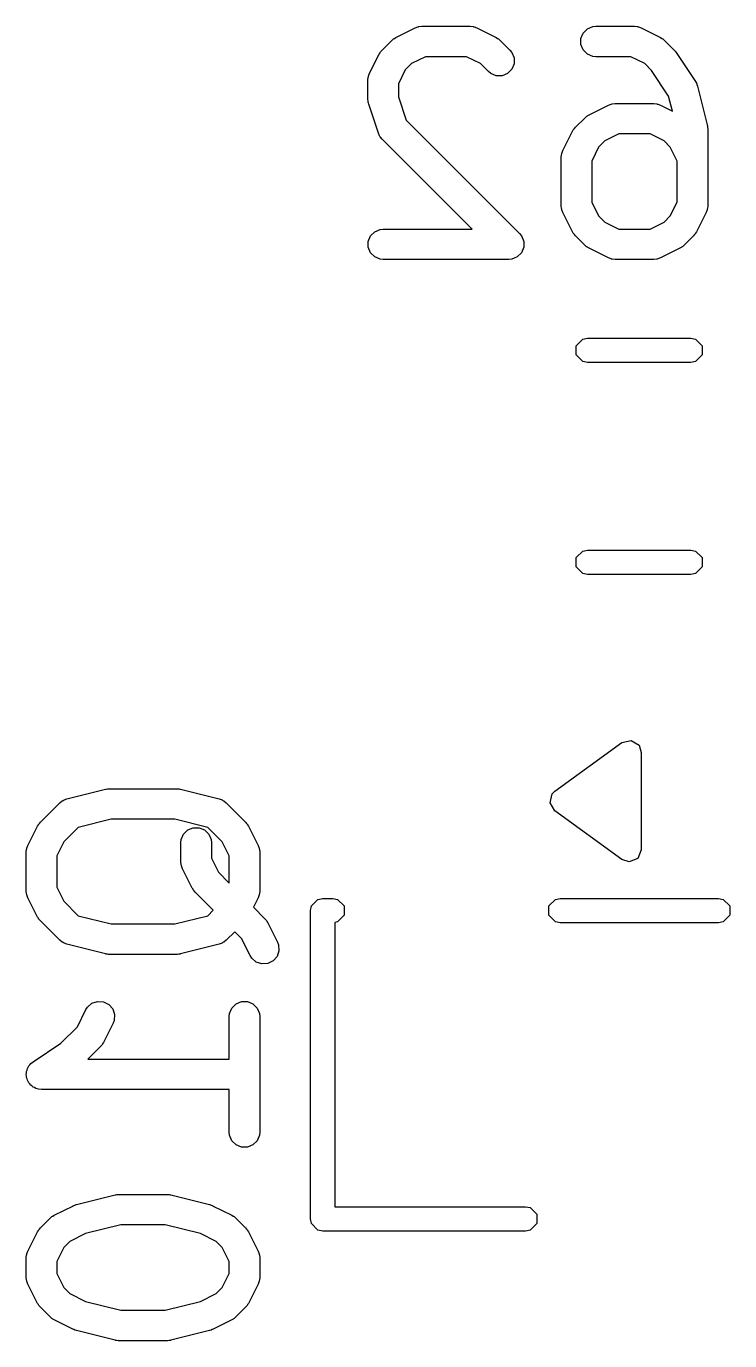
# Model space of a CAD drawing. Header units: inches. Extents: x 1.47 to 5.17, y -6.85 to -1.2.
# Drawn here: x 4.4677 to 4.6042, y -5.5654 to -5.3102 of the extents above; entities that cross this region are included whole.
import ezdxf

# ---------------------------------------------------------------- set-up
doc = ezdxf.new("R2010")
doc.units = ezdxf.units.IN
doc.header["$MEASUREMENT"] = 0
doc.layers.add('B.Silkscreen', color=31, linetype='CONTINUOUS', true_color=0xe8b2a7)

msp = doc.modelspace()

# ---------------------------------------------------------------- linework, layer by layer
at = {"layer": 'B.Silkscreen', "linetype": 'CONTINUOUS'}
for p, q in [((4.53936, -5.31242), (4.54311, -5.31054)), ((4.54311, -5.31054), (4.54365, -5.31033)), ((4.54365, -5.31033), (4.54376, -5.31033)), ((4.54376, -5.31033), (4.54386, -5.31029)), ((4.54386, -5.31029), (4.54443, -5.31023)), ((4.54443, -5.31023), (4.55381, -5.31023)), ((4.55381, -5.31023), (4.55438, -5.31029)), ((4.55438, -5.31029), (4.55448, -5.31033)), ((4.55448, -5.31033), (4.55459, -5.31033)), ((4.55459, -5.31033), (4.55513, -5.31054)), ((4.55513, -5.31054), (4.55888, -5.31242)), ((4.57528, -5.31261), (4.57572, -5.31154)), ((4.57572, -5.31154), (4.57654, -5.31073)), ((4.57654, -5.31073), (4.5776, -5.31029)), ((4.5776, -5.31029), (4.57818, -5.31023)), ((4.57818, -5.31023), (4.58568, -5.31023)), ((4.58568, -5.31023), (4.58625, -5.31029)), ((4.58625, -5.31029), (4.58635, -5.31033)), ((4.58635, -5.31033), (4.58646, -5.31033)), ((4.58646, -5.31033), (4.587, -5.31054)), ((4.587, -5.31054), (4.59075, -5.31242)), ((4.53653, -5.31507), (4.53672, -5.31484)), ((4.53672, -5.31484), (4.53859, -5.31297)), ((4.53859, -5.31297), (4.53882, -5.31278)), ((4.53882, -5.31278), (4.53887, -5.31272)), ((4.53887, -5.31272), (4.53896, -5.31267)), ((4.53896, -5.31267), (4.53904, -5.3126)), ((4.53904, -5.3126), (4.53911, -5.31257)), ((4.53911, -5.31257), (4.53936, -5.31242)), ((4.55888, -5.31242), (4.55912, -5.31257)), ((4.55912, -5.31257), (4.5592, -5.3126)), ((4.5592, -5.3126), (4.55928, -5.31267)), ((4.55928, -5.31267), (4.55937, -5.31272)), ((4.55937, -5.31272), (4.55942, -5.31278)), ((4.55942, -5.31278), (4.55964, -5.31297)), ((4.55964, -5.31297), (4.56152, -5.31484)), ((4.56152, -5.31484), (4.56189, -5.31529)), ((4.57528, -5.31376), (4.57528, -5.31261)), ((4.57572, -5.31482), (4.57528, -5.31376)), ((4.57654, -5.31564), (4.57572, -5.31482)), ((4.59075, -5.31242), (4.59099, -5.31257)), ((4.59099, -5.31257), (4.59107, -5.3126)), ((4.59107, -5.3126), (4.59115, -5.31267)), ((4.59115, -5.31267), (4.59124, -5.31272)), ((4.59124, -5.31272), (4.59129, -5.31278)), ((4.59129, -5.31278), (4.59151, -5.31297)), ((4.59151, -5.31297), (4.59339, -5.31484)), ((4.59339, -5.31484), (4.59339, -5.31485)), ((4.53429, -5.31936), (4.53617, -5.31561)), ((4.53617, -5.31561), (4.53632, -5.31536)), ((4.53632, -5.31536), (4.53635, -5.31529)), ((4.53635, -5.31529), (4.53642, -5.31521)), ((4.53642, -5.31521), (4.53647, -5.31512)), ((4.53647, -5.31512), (4.53653, -5.31507)), ((4.54513, -5.31613), (4.54243, -5.31748)), ((4.55311, -5.31613), (4.54513, -5.31613)), ((4.55581, -5.31748), (4.55311, -5.31613)), ((4.56189, -5.31529), (4.56233, -5.31636)), ((4.56233, -5.31636), (4.56233, -5.31751)), ((4.5776, -5.31608), (4.57654, -5.31564)), ((4.57818, -5.31613), (4.5776, -5.31608)), ((4.58498, -5.31613), (4.57818, -5.31613)), ((4.58768, -5.31748), (4.58498, -5.31613)), ((4.59339, -5.31485), (4.59339, -5.31485)), ((4.59339, -5.31485), (4.59358, -5.31508)), ((4.59358, -5.31508), (4.59376, -5.31529)), ((4.59376, -5.31529), (4.59376, -5.31529)), ((4.59376, -5.31529), (4.59376, -5.31529)), ((4.59376, -5.31529), (4.59751, -5.32092)), ((4.53408, -5.3199), (4.53429, -5.31936)), ((4.53408, -5.32001), (4.53408, -5.3199)), ((4.54123, -5.31868), (4.53989, -5.32138)), ((4.54243, -5.31748), (4.54123, -5.31868)), ((4.55734, -5.31902), (4.55581, -5.31748)), ((4.55779, -5.31939), (4.55734, -5.31902)), ((4.55885, -5.31983), (4.55779, -5.31939)), ((4.56001, -5.31983), (4.55885, -5.31983)), ((4.56107, -5.31939), (4.56001, -5.31983)), ((4.56189, -5.31857), (4.56107, -5.31939)), ((4.56233, -5.31751), (4.56189, -5.31857)), ((4.58901, -5.31881), (4.58768, -5.31748)), ((4.59231, -5.32377), (4.58901, -5.31881)), ((4.53398, -5.32068), (4.53404, -5.3201)), ((4.53398, -5.32443), (4.53398, -5.32068)), ((4.53404, -5.3201), (4.53408, -5.32001)), ((4.53989, -5.32138), (4.53989, -5.32395)), ((4.59751, -5.32092), (4.59768, -5.32124)), ((4.59768, -5.32124), (4.59772, -5.32129)), ((4.59772, -5.32129), (4.59775, -5.32136)), ((4.59775, -5.32136), (4.59778, -5.32143)), ((4.59778, -5.32143), (4.59779, -5.3215)), ((4.59779, -5.3215), (4.59792, -5.32184)), ((4.59792, -5.32184), (4.59979, -5.32934)), ((4.53401, -5.32472), (4.53398, -5.32443)), ((4.534, -5.3248), (4.53401, -5.32472)), ((4.53403, -5.3249), (4.534, -5.3248)), ((4.53404, -5.32501), (4.53403, -5.3249)), ((4.53407, -5.32508), (4.53404, -5.32501)), ((4.53989, -5.32395), (4.54139, -5.32846)), ((4.59304, -5.32669), (4.59231, -5.32377)), ((4.53413, -5.32536), (4.53407, -5.32508)), ((4.53601, -5.33099), (4.53413, -5.32536)), ((4.57646, -5.32767), (4.57654, -5.3276)), ((4.57654, -5.3276), (4.57661, -5.32757)), ((4.57661, -5.32757), (4.57686, -5.32741)), ((4.57686, -5.32741), (4.58061, -5.32554)), ((4.58061, -5.32554), (4.58115, -5.32533)), ((4.58115, -5.32533), (4.58125, -5.32532)), ((4.58125, -5.32532), (4.58135, -5.32528)), ((4.58135, -5.32528), (4.58193, -5.32523)), ((4.58193, -5.32523), (4.58943, -5.32523)), ((4.58943, -5.32523), (4.59, -5.32528)), ((4.59, -5.32528), (4.5901, -5.32532)), ((4.5901, -5.32532), (4.59021, -5.32533)), ((4.59021, -5.32533), (4.59075, -5.32554)), ((4.59075, -5.32554), (4.59304, -5.32669)), ((4.54139, -5.32846), (4.56339, -5.35046)), ((4.57391, -5.33021), (4.57397, -5.33012)), ((4.57397, -5.33012), (4.57403, -5.33007)), ((4.57403, -5.33007), (4.57421, -5.32984)), ((4.57421, -5.32984), (4.57609, -5.32797)), ((4.57609, -5.32797), (4.57632, -5.32778)), ((4.57632, -5.32778), (4.57637, -5.32772)), ((4.57637, -5.32772), (4.57646, -5.32767)), ((4.59979, -5.32934), (4.5998, -5.32944)), ((4.5998, -5.32944), (4.59982, -5.32948)), ((4.59982, -5.32948), (4.59984, -5.3297)), ((4.59984, -5.3297), (4.59987, -5.32991)), ((4.59987, -5.32991), (4.59987, -5.32995)), ((4.59987, -5.32995), (4.59988, -5.33005)), ((4.59988, -5.33005), (4.59988, -5.34505)), ((4.53624, -5.33152), (4.53601, -5.33099)), ((4.53631, -5.3316), (4.53624, -5.33152)), ((4.53635, -5.3317), (4.53631, -5.3316)), ((4.53672, -5.33214), (4.53635, -5.3317)), ((4.55418, -5.3496), (4.53672, -5.33214)), ((4.57179, -5.33436), (4.57366, -5.33061)), ((4.57366, -5.33061), (4.57382, -5.33036)), ((4.57382, -5.33036), (4.57385, -5.33029)), ((4.57385, -5.33029), (4.57391, -5.33021)), ((4.57993, -5.33248), (4.57873, -5.33368)), ((4.58262, -5.33113), (4.57993, -5.33248)), ((4.58873, -5.33113), (4.58262, -5.33113)), ((4.59143, -5.33248), (4.58873, -5.33113)), ((4.59262, -5.33368), (4.59143, -5.33248)), ((4.57148, -5.33568), (4.57153, -5.3351)), ((4.57153, -5.3351), (4.57157, -5.335)), ((4.57157, -5.335), (4.57158, -5.3349)), ((4.57158, -5.3349), (4.57179, -5.33436)), ((4.57873, -5.33368), (4.57738, -5.33638)), ((4.59397, -5.33638), (4.59262, -5.33368)), ((4.57148, -5.34505), (4.57148, -5.33568)), ((4.57738, -5.33638), (4.57738, -5.34436)), ((4.59397, -5.34436), (4.59397, -5.33638)), ((4.57153, -5.34563), (4.57148, -5.34505)), ((4.57738, -5.34436), (4.57873, -5.34705)), ((4.59262, -5.34705), (4.59397, -5.34436)), ((4.59988, -5.34505), (4.59982, -5.34563)), ((4.57157, -5.34573), (4.57153, -5.34563)), ((4.57158, -5.34583), (4.57157, -5.34573)), ((4.57179, -5.34637), (4.57158, -5.34583)), ((4.57366, -5.35012), (4.57179, -5.34637)), ((4.57873, -5.34705), (4.57993, -5.34825)), ((4.59143, -5.34825), (4.59262, -5.34705)), ((4.59957, -5.34637), (4.59769, -5.35012)), ((4.59977, -5.34583), (4.59957, -5.34637)), ((4.59978, -5.34573), (4.59977, -5.34583)), ((4.59982, -5.34563), (4.59978, -5.34573)), ((4.53448, -5.35091), (4.53529, -5.3501)), ((4.53529, -5.3501), (4.53636, -5.34966)), ((4.53636, -5.34966), (4.53693, -5.3496)), ((4.53693, -5.3496), (4.55418, -5.3496)), ((4.56339, -5.35046), (4.56376, -5.35091)), ((4.57382, -5.35037), (4.57366, -5.35012)), ((4.57385, -5.35044), (4.57382, -5.35037)), ((4.57391, -5.35052), (4.57385, -5.35044)), ((4.57397, -5.35061), (4.57391, -5.35052)), ((4.57993, -5.34825), (4.58262, -5.3496)), ((4.58262, -5.3496), (4.58873, -5.3496)), ((4.58873, -5.3496), (4.59143, -5.34825)), ((4.59744, -5.35052), (4.59738, -5.35061)), ((4.59751, -5.35044), (4.59744, -5.35052)), ((4.59754, -5.35037), (4.59751, -5.35044)), ((4.59769, -5.35012), (4.59754, -5.35037)), ((4.53404, -5.35198), (4.53448, -5.35091)), ((4.53404, -5.35313), (4.53404, -5.35198)), ((4.56376, -5.35091), (4.5642, -5.35198)), ((4.5642, -5.35198), (4.5642, -5.35313)), ((4.57403, -5.35066), (4.57397, -5.35061)), ((4.57421, -5.35089), (4.57403, -5.35066)), ((4.57609, -5.35277), (4.57421, -5.35089)), ((4.57632, -5.35295), (4.57609, -5.35277)), ((4.57637, -5.35301), (4.57632, -5.35295)), ((4.57646, -5.35307), (4.57637, -5.35301)), ((4.57654, -5.35313), (4.57646, -5.35307)), ((4.5949, -5.35307), (4.59482, -5.35313)), ((4.59499, -5.35301), (4.5949, -5.35307)), ((4.59504, -5.35295), (4.59499, -5.35301)), ((4.59526, -5.35277), (4.59504, -5.35295)), ((4.59714, -5.35089), (4.59526, -5.35277)), ((4.59732, -5.35066), (4.59714, -5.35089)), ((4.59738, -5.35061), (4.59732, -5.35066)), ((4.53448, -5.35419), (4.53404, -5.35313)), ((4.53529, -5.35501), (4.53448, -5.35419)), ((4.53636, -5.35545), (4.53529, -5.35501)), ((4.53693, -5.3555), (4.53636, -5.35545)), ((4.5613, -5.3555), (4.53693, -5.3555)), ((4.56188, -5.35545), (4.5613, -5.3555)), ((4.56235, -5.35525), (4.56188, -5.35545)), ((4.56295, -5.35501), (4.56235, -5.35525)), ((4.56376, -5.35419), (4.56295, -5.35501)), ((4.5642, -5.35313), (4.56376, -5.35419)), ((4.57661, -5.35316), (4.57654, -5.35313)), ((4.57686, -5.35332), (4.57661, -5.35316)), ((4.58061, -5.35519), (4.57686, -5.35332)), ((4.58115, -5.3554), (4.58061, -5.35519)), ((4.58125, -5.35541), (4.58115, -5.3554)), ((4.58135, -5.35545), (4.58125, -5.35541)), ((4.58193, -5.3555), (4.58135, -5.35545)), ((4.58943, -5.3555), (4.58193, -5.3555)), ((4.59, -5.35545), (4.58943, -5.3555)), ((4.5901, -5.35541), (4.59, -5.35545)), ((4.59021, -5.3554), (4.5901, -5.35541)), ((4.59075, -5.35519), (4.59021, -5.3554)), ((4.5945, -5.35332), (4.59075, -5.35519)), ((4.59474, -5.35316), (4.5945, -5.35332)), ((4.59482, -5.35313), (4.59474, -5.35316)), ((4.5744, -5.37223), (4.57568, -5.37095)), ((4.57568, -5.37095), (4.57659, -5.37077)), ((4.57659, -5.37077), (4.59664, -5.37077)), ((4.59664, -5.37077), (4.59755, -5.37095)), ((4.59755, -5.37095), (4.59883, -5.37223)), ((4.5744, -5.37403), (4.5744, -5.37223)), ((4.59883, -5.37223), (4.59883, -5.37403)), ((4.57568, -5.37531), (4.5744, -5.37403)), ((4.57659, -5.37549), (4.57568, -5.37531)), ((4.59664, -5.37549), (4.57659, -5.37549)), ((4.59755, -5.37531), (4.59664, -5.37549)), ((4.59883, -5.37403), (4.59755, -5.37531)), ((4.5744, -5.41337), (4.57568, -5.41209)), ((4.5744, -5.41518), (4.5744, -5.41337)), ((4.57568, -5.41209), (4.57659, -5.41191)), ((4.57659, -5.41191), (4.59664, -5.41191)), ((4.59664, -5.41191), (4.59755, -5.41209)), ((4.59755, -5.41209), (4.59883, -5.41337)), ((4.59883, -5.41337), (4.59883, -5.41518)), ((4.57568, -5.41645), (4.5744, -5.41518)), ((4.57659, -5.41663), (4.57568, -5.41645)), ((4.59664, -5.41663), (4.57659, -5.41663)), ((4.59755, -5.41645), (4.59664, -5.41663)), ((4.59883, -5.41518), (4.59755, -5.41645)), ((4.57026, -5.45872), (4.58326, -5.44927)), ((4.58326, -5.44927), (4.58501, -5.44885)), ((4.58501, -5.44885), (4.58656, -5.44979)), ((4.58656, -5.44979), (4.58701, -5.45118)), ((4.58701, -5.45118), (4.58701, -5.47008)), ((4.47503, -5.4604), (4.47557, -5.4602)), ((4.47557, -5.4602), (4.48307, -5.45833)), ((4.48307, -5.45833), (4.48317, -5.45831)), ((4.48317, -5.45831), (4.48321, -5.4583)), ((4.48321, -5.4583), (4.48343, -5.45827)), ((4.48343, -5.45827), (4.48364, -5.45824)), ((4.48364, -5.45824), (4.48368, -5.45825)), ((4.48368, -5.45825), (4.48379, -5.45824)), ((4.48379, -5.45824), (4.49691, -5.45824)), ((4.49691, -5.45824), (4.49701, -5.45825)), ((4.49701, -5.45825), (4.49705, -5.45824)), ((4.49705, -5.45824), (4.49727, -5.45827)), ((4.49727, -5.45827), (4.49748, -5.4583)), ((4.49748, -5.4583), (4.49753, -5.45831)), ((4.49753, -5.45831), (4.49763, -5.45833)), ((4.49763, -5.45833), (4.50512, -5.4602)), ((4.50512, -5.4602), (4.50567, -5.4604)), ((4.56932, -5.461), (4.56974, -5.45924)), ((4.56974, -5.45924), (4.57026, -5.45872)), ((4.47045, -5.46473), (4.4742, -5.46098)), ((4.4742, -5.46098), (4.47465, -5.46061)), ((4.47465, -5.46061), (4.47485, -5.46053)), ((4.47485, -5.46053), (4.47503, -5.4604)), ((4.50567, -5.4604), (4.50585, -5.46053)), ((4.50585, -5.46053), (4.50605, -5.46061)), ((4.50605, -5.46061), (4.5065, -5.46098)), ((4.5065, -5.46098), (4.51025, -5.46473)), ((4.57026, -5.46254), (4.56932, -5.461)), ((4.58326, -5.47199), (4.57026, -5.46254)), ((4.4699, -5.4655), (4.47005, -5.46525)), ((4.47005, -5.46525), (4.47008, -5.46518)), ((4.47008, -5.46518), (4.47015, -5.4651)), ((4.47015, -5.4651), (4.4702, -5.46501)), ((4.4702, -5.46501), (4.47026, -5.46496)), ((4.47026, -5.46496), (4.47045, -5.46473)), ((4.48415, -5.46415), (4.4778, -5.46573)), ((4.49655, -5.46415), (4.48415, -5.46415)), ((4.5029, -5.46573), (4.49655, -5.46415)), ((4.51025, -5.46473), (4.51043, -5.46496)), ((4.51043, -5.46496), (4.51049, -5.46501)), ((4.51049, -5.46501), (4.51055, -5.46509)), ((4.51055, -5.46509), (4.51061, -5.46518)), ((4.51061, -5.46518), (4.51064, -5.46525)), ((4.51064, -5.46525), (4.5108, -5.4655)), ((4.46802, -5.46925), (4.4699, -5.4655)), ((4.4778, -5.46573), (4.47496, -5.46857)), ((4.49776, -5.46812), (4.4982, -5.46705)), ((4.4982, -5.46705), (4.49902, -5.46624)), ((4.49902, -5.46624), (4.50008, -5.4658)), ((4.50008, -5.4658), (4.50123, -5.4658)), ((4.50123, -5.4658), (4.5023, -5.46624)), ((4.5023, -5.46624), (4.50311, -5.46705)), ((4.50573, -5.46857), (4.5029, -5.46573)), ((4.50311, -5.46705), (4.50355, -5.46812)), ((4.5108, -5.4655), (4.51267, -5.46925)), ((4.46771, -5.47057), (4.46777, -5.46999)), ((4.46777, -5.46999), (4.46781, -5.46989)), ((4.46781, -5.46979), (4.46802, -5.46925)), ((4.46781, -5.46989), (4.46781, -5.46979)), ((4.47496, -5.46857), (4.47361, -5.47126)), ((4.49771, -5.46869), (4.49776, -5.46812)), ((4.49771, -5.47244), (4.49771, -5.46869)), ((4.50355, -5.46812), (4.50361, -5.46869)), ((4.50361, -5.46869), (4.50361, -5.47174)), ((4.50708, -5.47126), (4.50573, -5.46857)), ((4.51267, -5.46925), (4.51288, -5.46979)), ((4.51288, -5.46979), (4.51289, -5.46989)), ((4.51289, -5.46989), (4.51293, -5.46999)), ((4.51293, -5.46999), (4.51298, -5.47057)), ((4.58701, -5.47008), (4.58632, -5.47175)), ((4.46771, -5.47807), (4.46771, -5.47057)), ((4.47361, -5.47126), (4.47361, -5.47737)), ((4.49776, -5.47302), (4.49771, -5.47244)), ((4.4978, -5.47311), (4.49776, -5.47302)), ((4.50361, -5.47174), (4.50496, -5.47444)), ((4.50708, -5.47656), (4.50708, -5.47126)), ((4.51298, -5.47057), (4.51298, -5.47807)), ((4.58465, -5.47244), (4.58326, -5.47199)), ((4.58632, -5.47175), (4.58465, -5.47244)), ((4.49781, -5.47322), (4.4978, -5.47311)), ((4.49802, -5.47376), (4.49781, -5.47322)), ((4.49989, -5.47751), (4.49802, -5.47376)), ((4.50496, -5.47444), (4.50708, -5.47656)), ((4.46777, -5.47864), (4.46771, -5.47807)), ((4.47361, -5.47737), (4.47496, -5.48007)), ((4.50005, -5.47776), (4.49989, -5.47751)), ((4.50008, -5.47783), (4.50005, -5.47776)), ((4.50014, -5.47791), (4.50008, -5.47783)), ((4.5002, -5.478), (4.50014, -5.47791)), ((4.50026, -5.47805), (4.5002, -5.478)), ((4.50045, -5.47828), (4.50026, -5.47805)), ((4.51298, -5.47807), (4.51293, -5.47864)), ((4.46781, -5.47874), (4.46777, -5.47864)), ((4.46781, -5.47885), (4.46781, -5.47874)), ((4.46802, -5.47939), (4.46781, -5.47885)), ((4.4699, -5.48314), (4.46802, -5.47939)), ((4.47496, -5.48007), (4.4778, -5.4829)), ((4.50398, -5.48181), (4.50045, -5.47828)), ((4.51267, -5.47939), (4.51175, -5.48123)), ((4.51288, -5.47885), (4.51267, -5.47939)), ((4.51289, -5.47874), (4.51288, -5.47885)), ((4.51293, -5.47864), (4.51289, -5.47874)), ((4.52301, -5.48099), (4.52429, -5.47971)), ((4.52429, -5.47971), (4.5252, -5.47953)), ((4.5252, -5.47953), (4.52717, -5.47953)), ((4.52717, -5.47953), (4.52807, -5.47971)), ((4.52807, -5.47971), (4.52935, -5.48099)), ((4.56908, -5.48099), (4.57036, -5.47971)), ((4.57036, -5.47971), (4.57126, -5.47953)), ((4.57126, -5.47953), (4.60197, -5.47953)), ((4.60197, -5.47953), (4.60287, -5.47971)), ((4.60287, -5.47971), (4.60415, -5.48099)), ((4.47005, -5.48338), (4.4699, -5.48314)), ((4.4778, -5.4829), (4.48415, -5.48449)), ((4.49655, -5.48449), (4.5029, -5.4829)), ((4.5029, -5.4829), (4.50398, -5.48181)), ((4.51175, -5.48123), (4.51399, -5.48348)), ((4.52283, -5.48189), (4.52301, -5.48099)), ((4.52283, -5.54173), (4.52283, -5.48189)), ((4.52935, -5.48279), (4.52807, -5.48407)), ((4.52935, -5.48099), (4.52935, -5.48279)), ((4.56908, -5.48279), (4.56908, -5.48099)), ((4.57036, -5.48407), (4.56908, -5.48279)), ((4.60415, -5.48279), (4.60287, -5.48407)), ((4.60415, -5.48099), (4.60415, -5.48279)), ((4.47008, -5.48346), (4.47005, -5.48338)), ((4.47015, -5.48354), (4.47008, -5.48346)), ((4.4702, -5.48363), (4.47015, -5.48354)), ((4.47026, -5.48368), (4.4702, -5.48363)), ((4.47045, -5.4839), (4.47026, -5.48368)), ((4.4742, -5.48765), (4.47045, -5.4839)), ((4.48415, -5.48449), (4.49655, -5.48449)), ((4.51399, -5.48348), (4.51418, -5.4837)), ((4.51418, -5.4837), (4.51424, -5.48375)), ((4.51424, -5.48375), (4.5143, -5.48384)), ((4.5143, -5.48384), (4.51436, -5.48392)), ((4.51436, -5.48392), (4.51439, -5.484)), ((4.51439, -5.484), (4.51455, -5.48424)), ((4.51455, -5.48424), (4.51642, -5.48799)), ((4.52807, -5.48407), (4.52756, -5.48417)), ((4.52756, -5.48417), (4.52756, -5.53937)), ((4.57126, -5.48425), (4.57036, -5.48407)), ((4.60197, -5.48425), (4.57126, -5.48425)), ((4.60287, -5.48407), (4.60197, -5.48425)), ((4.47465, -5.48802), (4.4742, -5.48765)), ((4.47485, -5.4881), (4.47465, -5.48802)), ((4.47503, -5.48823), (4.47485, -5.4881)), ((4.47557, -5.48843), (4.47503, -5.48823)), ((4.50567, -5.48823), (4.50512, -5.48843)), ((4.50585, -5.4881), (4.50567, -5.48823)), ((4.50605, -5.48802), (4.50585, -5.4881)), ((4.5065, -5.48765), (4.50605, -5.48802)), ((4.50816, -5.48599), (4.5065, -5.48765)), ((4.50948, -5.48731), (4.50816, -5.48599)), ((4.51114, -5.49063), (4.50948, -5.48731)), ((4.51642, -5.48799), (4.51663, -5.48853)), ((4.48307, -5.4903), (4.47557, -5.48843)), ((4.48317, -5.49032), (4.48307, -5.4903)), ((4.48321, -5.49034), (4.48317, -5.49032)), ((4.48343, -5.49036), (4.48321, -5.49034)), ((4.48364, -5.49039), (4.48343, -5.49036)), ((4.48368, -5.49038), (4.48364, -5.49039)), ((4.48379, -5.49039), (4.48368, -5.49038)), ((4.49691, -5.49039), (4.48379, -5.49039)), ((4.49701, -5.49038), (4.49691, -5.49039)), ((4.49705, -5.49039), (4.49701, -5.49038)), ((4.49727, -5.49036), (4.49705, -5.49039)), ((4.49748, -5.49034), (4.49727, -5.49036)), ((4.49753, -5.49032), (4.49748, -5.49034)), ((4.49763, -5.4903), (4.49753, -5.49032)), ((4.50512, -5.48843), (4.49763, -5.4903)), ((4.51145, -5.49112), (4.51114, -5.49063)), ((4.51635, -5.49078), (4.51559, -5.49165)), ((4.51671, -5.48968), (4.51635, -5.49078)), ((4.51663, -5.48853), (4.51671, -5.48968)), ((4.51232, -5.49188), (4.51145, -5.49112)), ((4.51341, -5.49224), (4.51232, -5.49188)), ((4.51456, -5.49216), (4.51341, -5.49224)), ((4.51559, -5.49165), (4.51456, -5.49216)), ((4.47927, -5.50112), (4.47958, -5.50063)), ((4.47958, -5.50063), (4.48045, -5.49987)), ((4.48045, -5.49987), (4.48154, -5.49951)), ((4.48154, -5.49951), (4.48269, -5.49959)), ((4.48269, -5.49959), (4.48372, -5.5001)), ((4.48372, -5.5001), (4.48448, -5.50097)), ((4.48448, -5.50097), (4.48484, -5.50207)), ((4.50714, -5.50186), (4.50758, -5.5008)), ((4.50758, -5.5008), (4.50839, -5.49998)), ((4.50839, -5.49998), (4.50946, -5.49954)), ((4.50946, -5.49954), (4.51061, -5.49954)), ((4.51061, -5.49954), (4.51167, -5.49998)), ((4.51167, -5.49998), (4.51249, -5.5008)), ((4.51249, -5.5008), (4.51293, -5.50186)), ((4.47761, -5.50444), (4.47927, -5.50112)), ((4.48476, -5.50322), (4.48455, -5.50376)), ((4.48484, -5.50207), (4.48476, -5.50322)), ((4.50708, -5.50244), (4.50714, -5.50186)), ((4.50708, -5.51073), (4.50708, -5.50244)), ((4.51293, -5.50186), (4.51298, -5.50244)), ((4.51298, -5.50244), (4.51298, -5.52493)), ((4.47441, -5.50764), (4.47761, -5.50444)), ((4.48455, -5.50376), (4.48268, -5.50751)), ((4.46902, -5.51123), (4.47441, -5.50764)), ((4.48212, -5.50827), (4.47967, -5.51073)), ((4.48231, -5.50805), (4.48212, -5.50827)), ((4.48237, -5.508), (4.48231, -5.50805)), ((4.48242, -5.50791), (4.48237, -5.508)), ((4.48249, -5.50783), (4.48242, -5.50791)), ((4.48252, -5.50776), (4.48249, -5.50783)), ((4.48268, -5.50751), (4.48252, -5.50776)), ((4.46858, -5.5116), (4.46902, -5.51123)), ((4.46902, -5.51123), (4.46902, -5.51123)), ((4.46902, -5.51123), (4.46902, -5.51123)), ((4.46902, -5.51123), (4.46902, -5.51123)), ((4.47967, -5.51073), (4.50708, -5.51073)), ((4.46771, -5.51368), (4.46777, -5.5134)), ((4.46777, -5.51397), (4.46771, -5.51368)), ((4.46777, -5.51311), (4.46788, -5.51284)), ((4.46777, -5.5134), (4.46777, -5.51311)), ((4.46788, -5.51284), (4.46794, -5.51255)), ((4.46794, -5.51255), (4.4681, -5.51231)), ((4.4681, -5.51231), (4.46821, -5.51205)), ((4.46821, -5.51205), (4.46841, -5.51184)), ((4.46841, -5.51184), (4.46858, -5.5116)), ((4.46777, -5.51426), (4.46777, -5.51397)), ((4.46788, -5.51453), (4.46777, -5.51426)), ((4.46793, -5.51481), (4.46788, -5.51453)), ((4.4681, -5.51506), (4.46793, -5.51481)), ((4.46821, -5.51533), (4.4681, -5.51506)), ((4.46841, -5.51553), (4.46821, -5.51533)), ((4.46857, -5.51577), (4.46841, -5.51553)), ((4.46881, -5.51593), (4.46857, -5.51577)), ((4.46902, -5.51614), (4.46881, -5.51593)), ((4.46929, -5.51625), (4.46902, -5.51614)), ((4.46953, -5.51641), (4.46929, -5.51625)), ((4.46982, -5.51647), (4.46953, -5.51641)), ((4.47009, -5.51658), (4.46982, -5.51647)), ((4.47066, -5.51664), (4.47009, -5.51658)), ((4.50708, -5.51664), (4.47066, -5.51664)), ((4.47066, -5.51664), (4.47066, -5.51664)), ((4.47066, -5.51664), (4.47066, -5.51664)), ((4.47066, -5.51664), (4.47066, -5.51664)), ((4.50708, -5.52493), (4.50708, -5.51664)), ((4.50714, -5.52551), (4.50708, -5.52493)), ((4.50758, -5.52657), (4.50714, -5.52551)), ((4.50839, -5.52739), (4.50758, -5.52657)), ((4.51249, -5.52657), (4.51167, -5.52739)), ((4.51293, -5.52551), (4.51249, -5.52657)), ((4.51298, -5.52493), (4.51293, -5.52551)), ((4.50946, -5.52783), (4.50839, -5.52739)), ((4.51061, -5.52783), (4.50946, -5.52783)), ((4.51167, -5.52739), (4.51061, -5.52783)), ((4.47309, -5.54104), (4.47684, -5.53917)), ((4.47684, -5.53917), (4.47688, -5.53915)), ((4.47688, -5.53915), (4.4769, -5.53914)), ((4.4769, -5.53914), (4.47714, -5.53905)), ((4.47714, -5.53905), (4.47738, -5.53896)), ((4.47738, -5.53896), (4.4774, -5.53896)), ((4.4774, -5.53896), (4.47745, -5.53894)), ((4.47745, -5.53894), (4.48494, -5.53707)), ((4.48494, -5.53707), (4.48504, -5.53705)), ((4.48504, -5.53705), (4.48508, -5.53704)), ((4.48508, -5.53704), (4.4853, -5.53702)), ((4.4853, -5.53702), (4.48552, -5.53698)), ((4.48552, -5.53698), (4.48556, -5.53699)), ((4.48556, -5.53699), (4.48566, -5.53698)), ((4.48566, -5.53698), (4.49503, -5.53698)), ((4.49503, -5.53698), (4.49513, -5.53699)), ((4.49513, -5.53699), (4.49518, -5.53698)), ((4.49518, -5.53698), (4.49539, -5.53702)), ((4.49539, -5.53702), (4.49561, -5.53704)), ((4.49561, -5.53704), (4.49565, -5.53705)), ((4.49565, -5.53705), (4.49575, -5.53707)), ((4.49575, -5.53707), (4.50325, -5.53894)), ((4.50325, -5.53894), (4.50329, -5.53896)), ((4.50329, -5.53896), (4.50331, -5.53896)), ((4.50331, -5.53896), (4.50355, -5.53905)), ((4.50355, -5.53905), (4.50379, -5.53914)), ((4.50379, -5.53914), (4.50381, -5.53915)), ((4.50381, -5.53915), (4.50385, -5.53917)), ((4.50385, -5.53917), (4.5076, -5.54104)), ((4.52756, -5.53937), (4.56457, -5.53937)), ((4.56457, -5.53937), (4.56547, -5.53955)), ((4.47045, -5.54347), (4.47232, -5.54159)), ((4.47232, -5.54159), (4.47255, -5.54141)), ((4.47255, -5.54141), (4.4726, -5.54135)), ((4.4726, -5.54135), (4.47269, -5.54129)), ((4.47269, -5.54129), (4.47277, -5.54123)), ((4.47277, -5.54123), (4.47284, -5.5412)), ((4.47284, -5.5412), (4.47309, -5.54104)), ((4.5076, -5.54104), (4.50785, -5.5412)), ((4.50785, -5.5412), (4.50792, -5.54123)), ((4.50792, -5.54123), (4.508, -5.54129)), ((4.508, -5.54129), (4.50809, -5.54135)), ((4.50809, -5.54135), (4.50814, -5.54141)), ((4.50814, -5.54141), (4.50837, -5.54159)), ((4.50837, -5.54159), (4.51025, -5.54347)), ((4.52301, -5.54264), (4.52283, -5.54173)), ((4.56547, -5.53955), (4.56675, -5.54083)), ((4.56675, -5.54083), (4.56675, -5.54264)), ((4.46802, -5.54799), (4.4699, -5.54424)), ((4.4699, -5.54424), (4.47005, -5.54399)), ((4.47005, -5.54399), (4.47008, -5.54392)), ((4.47008, -5.54392), (4.47015, -5.54384)), ((4.47015, -5.54384), (4.4702, -5.54375)), ((4.4702, -5.54375), (4.47026, -5.5437)), ((4.47026, -5.5437), (4.47045, -5.54347)), ((4.48602, -5.54289), (4.47919, -5.54459)), ((4.49467, -5.54289), (4.48602, -5.54289)), ((4.5015, -5.54459), (4.49467, -5.54289)), ((4.51025, -5.54347), (4.51043, -5.5437)), ((4.51043, -5.5437), (4.51049, -5.54375)), ((4.51049, -5.54375), (4.51055, -5.54384)), ((4.51055, -5.54384), (4.51061, -5.54392)), ((4.51061, -5.54392), (4.51064, -5.54399)), ((4.51064, -5.54399), (4.5108, -5.54424)), ((4.5108, -5.54424), (4.51267, -5.54799)), ((4.52429, -5.54391), (4.52301, -5.54264)), ((4.5252, -5.54409), (4.52429, -5.54391)), ((4.56457, -5.54409), (4.5252, -5.54409)), ((4.56547, -5.54391), (4.56457, -5.54409)), ((4.56675, -5.54264), (4.56547, -5.54391)), ((4.47616, -5.54611), (4.47496, -5.54731)), ((4.47919, -5.54459), (4.47616, -5.54611)), ((4.50453, -5.54611), (4.5015, -5.54459)), ((4.50573, -5.54731), (4.50453, -5.54611)), ((4.46771, -5.54931), (4.46777, -5.54873)), ((4.46771, -5.55306), (4.46771, -5.54931)), ((4.46777, -5.54873), (4.46781, -5.54863)), ((4.46781, -5.54853), (4.46802, -5.54799)), ((4.46781, -5.54863), (4.46781, -5.54853)), ((4.47496, -5.54731), (4.47361, -5.55)), ((4.50708, -5.55), (4.50573, -5.54731)), ((4.51267, -5.54799), (4.51288, -5.54853)), ((4.51288, -5.54853), (4.51289, -5.54863)), ((4.51289, -5.54863), (4.51293, -5.54873)), ((4.51293, -5.54873), (4.51298, -5.54931)), ((4.51298, -5.54931), (4.51298, -5.55306)), ((4.47361, -5.55), (4.47361, -5.55236)), ((4.50708, -5.55236), (4.50708, -5.55)), ((4.46777, -5.55363), (4.46771, -5.55306)), ((4.46781, -5.55373), (4.46777, -5.55363)), ((4.46781, -5.55384), (4.46781, -5.55373)), ((4.46802, -5.55438), (4.46781, -5.55384)), ((4.4699, -5.55813), (4.46802, -5.55438)), ((4.47361, -5.55236), (4.47496, -5.55506)), ((4.50573, -5.55506), (4.50708, -5.55236)), ((4.51267, -5.55438), (4.5108, -5.55813)), ((4.51288, -5.55384), (4.51267, -5.55438)), ((4.51289, -5.55373), (4.51288, -5.55384)), ((4.51293, -5.55363), (4.51289, -5.55373)), ((4.51298, -5.55306), (4.51293, -5.55363)), ((4.47496, -5.55506), (4.47616, -5.55625)), ((4.47616, -5.55625), (4.47919, -5.55777)), ((4.5015, -5.55777), (4.50453, -5.55625)), ((4.50453, -5.55625), (4.50573, -5.55506)), ((4.47005, -5.55837), (4.4699, -5.55813)), ((4.47008, -5.55845), (4.47005, -5.55837)), ((4.47015, -5.55853), (4.47008, -5.55845)), ((4.4702, -5.55862), (4.47015, -5.55853)), ((4.47026, -5.55867), (4.4702, -5.55862)), ((4.47045, -5.55889), (4.47026, -5.55867)), ((4.47232, -5.56077), (4.47045, -5.55889)), ((4.47919, -5.55777), (4.48602, -5.55948)), ((4.48602, -5.55948), (4.49467, -5.55948)), ((4.49467, -5.55948), (4.5015, -5.55777)), ((4.51025, -5.55889), (4.50837, -5.56077)), ((4.51043, -5.55867), (4.51025, -5.55889)), ((4.51049, -5.55862), (4.51043, -5.55867)), ((4.51055, -5.55853), (4.51049, -5.55862)), ((4.51061, -5.55845), (4.51055, -5.55853)), ((4.51064, -5.55837), (4.51061, -5.55845)), ((4.5108, -5.55813), (4.51064, -5.55837)), ((4.47255, -5.56095), (4.47232, -5.56077)), ((4.4726, -5.56101), (4.47255, -5.56095)), ((4.47269, -5.56107), (4.4726, -5.56101)), ((4.47277, -5.56114), (4.47269, -5.56107)), ((4.47284, -5.56117), (4.47277, -5.56114)), ((4.47309, -5.56132), (4.47284, -5.56117)), ((4.47684, -5.5632), (4.47309, -5.56132)), ((4.5076, -5.56132), (4.50385, -5.5632)), ((4.50785, -5.56117), (4.5076, -5.56132)), ((4.50792, -5.56114), (4.50785, -5.56117)), ((4.508, -5.56107), (4.50792, -5.56114)), ((4.50809, -5.56101), (4.508, -5.56107)), ((4.50814, -5.56095), (4.50809, -5.56101)), ((4.50837, -5.56077), (4.50814, -5.56095)), ((4.47688, -5.56321), (4.47684, -5.5632)), ((4.4769, -5.56322), (4.47688, -5.56321)), ((4.47714, -5.56331), (4.4769, -5.56322)), ((4.47738, -5.5634), (4.47714, -5.56331)), ((4.4774, -5.5634), (4.47738, -5.5634)), ((4.47745, -5.56342), (4.4774, -5.5634)), ((4.48494, -5.56529), (4.47745, -5.56342)), ((4.50325, -5.56342), (4.49575, -5.56529)), ((4.50329, -5.5634), (4.50325, -5.56342)), ((4.50331, -5.5634), (4.50329, -5.5634)), ((4.50355, -5.56331), (4.50331, -5.5634)), ((4.50379, -5.56322), (4.50355, -5.56331)), ((4.50381, -5.56321), (4.50379, -5.56322)), ((4.50385, -5.5632), (4.50381, -5.56321)), ((4.48504, -5.56531), (4.48494, -5.56529)), ((4.48508, -5.56533), (4.48504, -5.56531)), ((4.4853, -5.56535), (4.48508, -5.56533)), ((4.48552, -5.56538), (4.4853, -5.56535)), ((4.48556, -5.56537), (4.48552, -5.56538)), ((4.48566, -5.56538), (4.48556, -5.56537)), ((4.49503, -5.56538), (4.48566, -5.56538)), ((4.49513, -5.56537), (4.49503, -5.56538)), ((4.49518, -5.56538), (4.49513, -5.56537)), ((4.49539, -5.56535), (4.49518, -5.56538)), ((4.49561, -5.56533), (4.49539, -5.56535)), ((4.49565, -5.56531), (4.49561, -5.56533)), ((4.49575, -5.56529), (4.49565, -5.56531))]:
    msp.add_line(p, q, dxfattribs=at)

doc.saveas('drawing.dxf')
